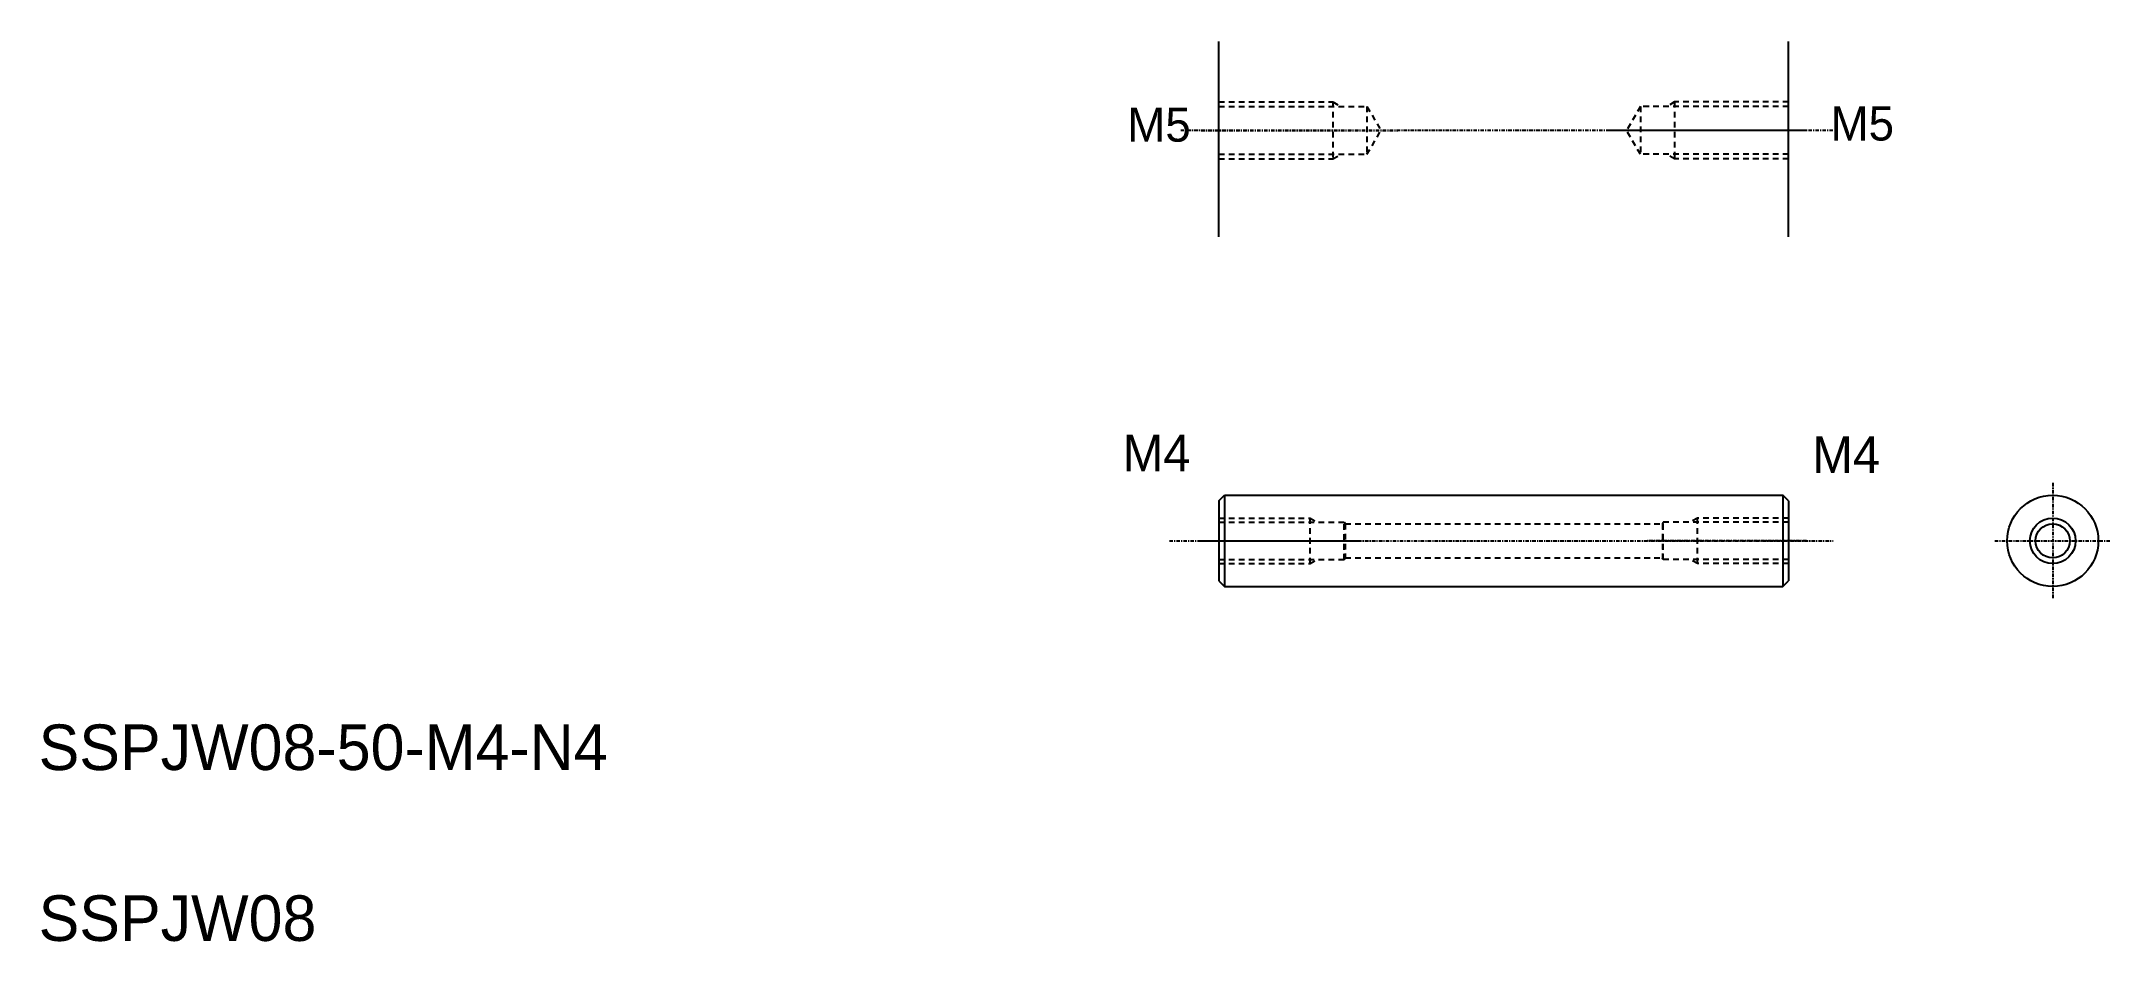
# Model space of a CAD drawing. Extents: x 191 to 373, y 82 to 161.
import ezdxf

# ---------------------------------------------------------------- set-up
doc = ezdxf.new("R2010")
doc.units = 0
doc.header["$LTSCALE"] = 0.25
doc.linetypes.add('CENTER', pattern=[2, 1.25, -0.25, 0.25, -0.25])
doc.linetypes.add('DASHED', pattern=[3.5, 2, -1.5])
doc.layers.get('0').update_dxf_attribs({"linetype": 'CONTINUOUS'})
doc.layers.add('CENTER', color=1, linetype='CENTER')

msp = doc.modelspace()

# ---------------------------------------------------------------- linework, layer by layer
for p, q in [((294.56, 143.71), (294.56, 160.86)), ((344.56, 143.71), (344.56, 160.86)), ((294.56, 120.52), (295.06, 121.02)), ((294.56, 120.52), (294.56, 113.52)), ((295.06, 121.02), (344.06, 121.02)), ((295.06, 121.02), (295.06, 113.02)), ((299.81, 121.02), (299.81, 121.02)), ((304.56, 121.02), (304.56, 121.02)), ((344.06, 121.02), (344.06, 113.02)), ((344.56, 120.52), (344.06, 121.02)), ((344.56, 120.52), (344.56, 113.52)), ((294.56, 113.52), (295.06, 113.02)), ((295.06, 113.02), (344.06, 113.02)), ((344.06, 113.02), (344.56, 113.52))]:
    msp.add_line(p, q)
at = {"color": 3, "linetype": 'DASHED'}
for p, q in [((294.56, 155.55), (304.56, 155.55)), ((294.56, 155.15), (307.56, 155.15)), ((304.56, 155.55), (304.56, 150.55)), ((304.56, 155.55), (305.17, 155.2)), ((307.56, 155.15), (307.56, 150.95)), ((307.56, 155.15), (308.78, 153.05)), ((331.56, 155.15), (330.35, 153.05)), ((331.56, 155.15), (331.56, 150.95)), ((344.56, 155.15), (331.56, 155.15)), ((334.56, 155.55), (333.96, 155.2)), ((334.56, 155.55), (334.56, 150.55)), ((344.56, 155.55), (334.56, 155.55)), ((307.56, 150.95), (308.78, 153.05)), ((331.56, 150.95), (330.35, 153.05)), ((294.56, 150.95), (307.56, 150.95)), ((304.56, 150.55), (305.17, 150.9)), ((344.56, 150.95), (331.56, 150.95)), ((334.56, 150.55), (333.96, 150.9)), ((294.56, 150.55), (304.56, 150.55)), ((344.56, 150.55), (334.56, 150.55)), ((294.56, 119.02), (302.56, 119.02)), ((294.56, 118.67), (305.56, 118.67)), ((302.56, 115.02), (302.56, 119.02)), ((302.56, 119.02), (303.17, 118.67)), ((305.56, 118.67), (305.65, 118.52)), ((305.56, 115.37), (305.56, 118.67)), ((305.65, 118.52), (333.48, 118.52)), ((305.65, 118.52), (305.65, 115.52)), ((333.56, 118.67), (333.48, 118.52)), ((333.48, 118.52), (333.48, 115.52)), ((333.56, 115.37), (333.56, 118.67)), ((344.56, 118.67), (333.56, 118.67)), ((336.56, 119.02), (335.96, 118.67)), ((336.56, 115.02), (336.56, 119.02)), ((344.56, 119.02), (336.56, 119.02)), ((294.56, 115.37), (305.56, 115.37)), ((294.56, 115.02), (302.56, 115.02)), ((302.56, 115.02), (303.17, 115.37)), ((305.56, 115.37), (305.65, 115.52)), ((305.65, 115.52), (333.48, 115.52)), ((333.56, 115.37), (333.48, 115.52)), ((344.56, 115.37), (333.56, 115.37)), ((336.56, 115.02), (335.96, 115.37)), ((344.56, 115.02), (336.56, 115.02))]:
    msp.add_line(p, q, dxfattribs=at)
at = {"color": 7, "linetype": 'CONTINUOUS'}
for p, q in [((294.56, 119.02), (294.56, 115.02)), ((344.56, 119.02), (344.56, 115.02))]:
    msp.add_line(p, q, dxfattribs=at)
for radius in [4, 1.5]:
    msp.add_circle((367.74, 117.02), radius)
at = {"color": 3}
msp.add_circle((367.74, 117.02), 2, dxfattribs=at)
at = {"layer": 'CENTER', "color": 1, "linetype": 'CENTER'}
for p, q in [((348.45, 153.05), (291.22, 153.05)), ((367.74, 122.11), (367.74, 111.93)), ((293.01, 117.02), (306.96, 117.02)), ((346.12, 117.02), (332.17, 117.02)), ((362.65, 117.02), (372.82, 117.02))]:
    msp.add_line(p, q, dxfattribs=at)
at = {"layer": 'CENTER', "linetype": 'CENTER'}
for p, q in [((293.01, 153.05), (310.26, 153.05)), ((346.12, 153.05), (328.86, 153.05)), ((290.22, 117.02), (348.46, 117.02))]:
    msp.add_line(p, q, dxfattribs=at)

# ---------------------------------------------------------------- texts
at = {"color": 7}
for p in [(286.52, 152.06), (348.24, 152.16)]:
    msp.add_text('M5', height=3, dxfattribs=at).set_placement(p)
for s, height, p in [('M4', 3.2, (286.12, 123.13)), ('M4', 3.2, (346.64, 122.98)), ('SSPJW08-50-M4-N4', 4, (190.98, 96.9)), ('SSPJW08', 4, (190.98, 81.9))]:
    msp.add_text(s, height=height).set_placement(p)

doc.saveas('drawing.dxf')
